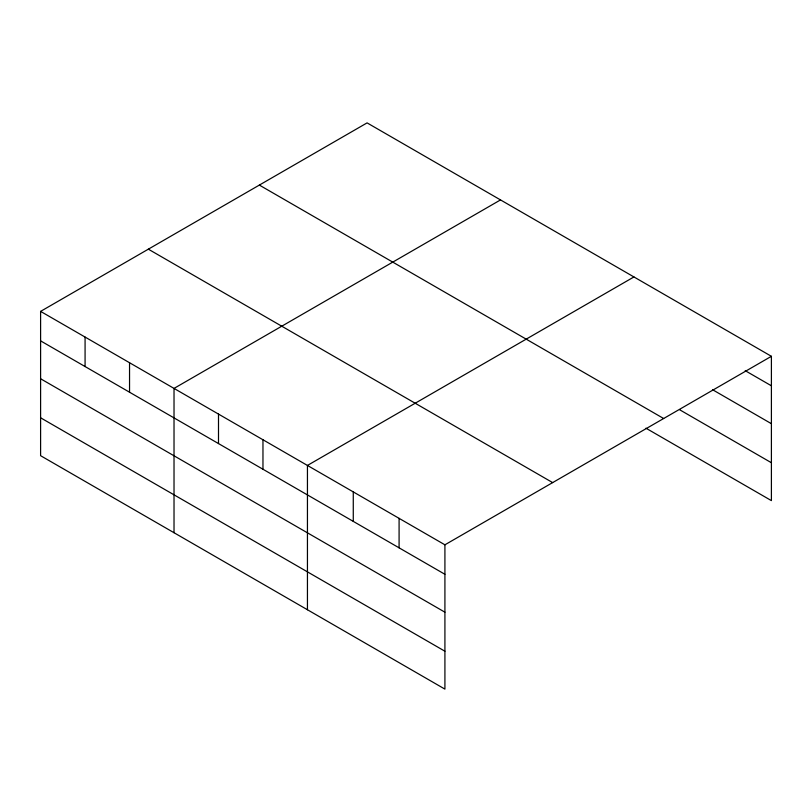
<?xml version="1.0" encoding="UTF-8"?>
<svg xmlns="http://www.w3.org/2000/svg" width="812" height="812" viewBox="0 0 812 812"><rect width="100%" height="100%" fill="white"/><g stroke="black" fill="none" stroke-linecap="round" stroke-linejoin="round"><path stroke-width="1.22" d="M40.6 311.382L444.915 544.811L444.915 689.114L40.6 455.694L40.6 311.382L367.085 122.886L771.4 356.306L771.4 500.618L645.936 428.188M500.517 199.914L174.022 388.41L174.022 532.723M633.939 276.943L307.443 465.438L307.443 609.751M444.915 544.811L771.4 356.306M745.213 370.678L771.4 385.791M712.489 389.669L771.4 423.691M679.756 409.816L771.4 462.728M259.353 185.085L663.658 418.515M148.342 249.172L552.647 482.602M40.6 340.867L444.915 574.287M40.6 378.757L444.915 612.187M40.6 417.794L444.915 651.224M399.088 518.35L399.088 547.836M353.271 491.899L353.271 521.385M262.966 439.769L262.966 469.245M218.499 414.09L218.499 443.575M129.544 362.731L129.544 392.216M85.077 337.061L85.077 366.537"/></g></svg>
